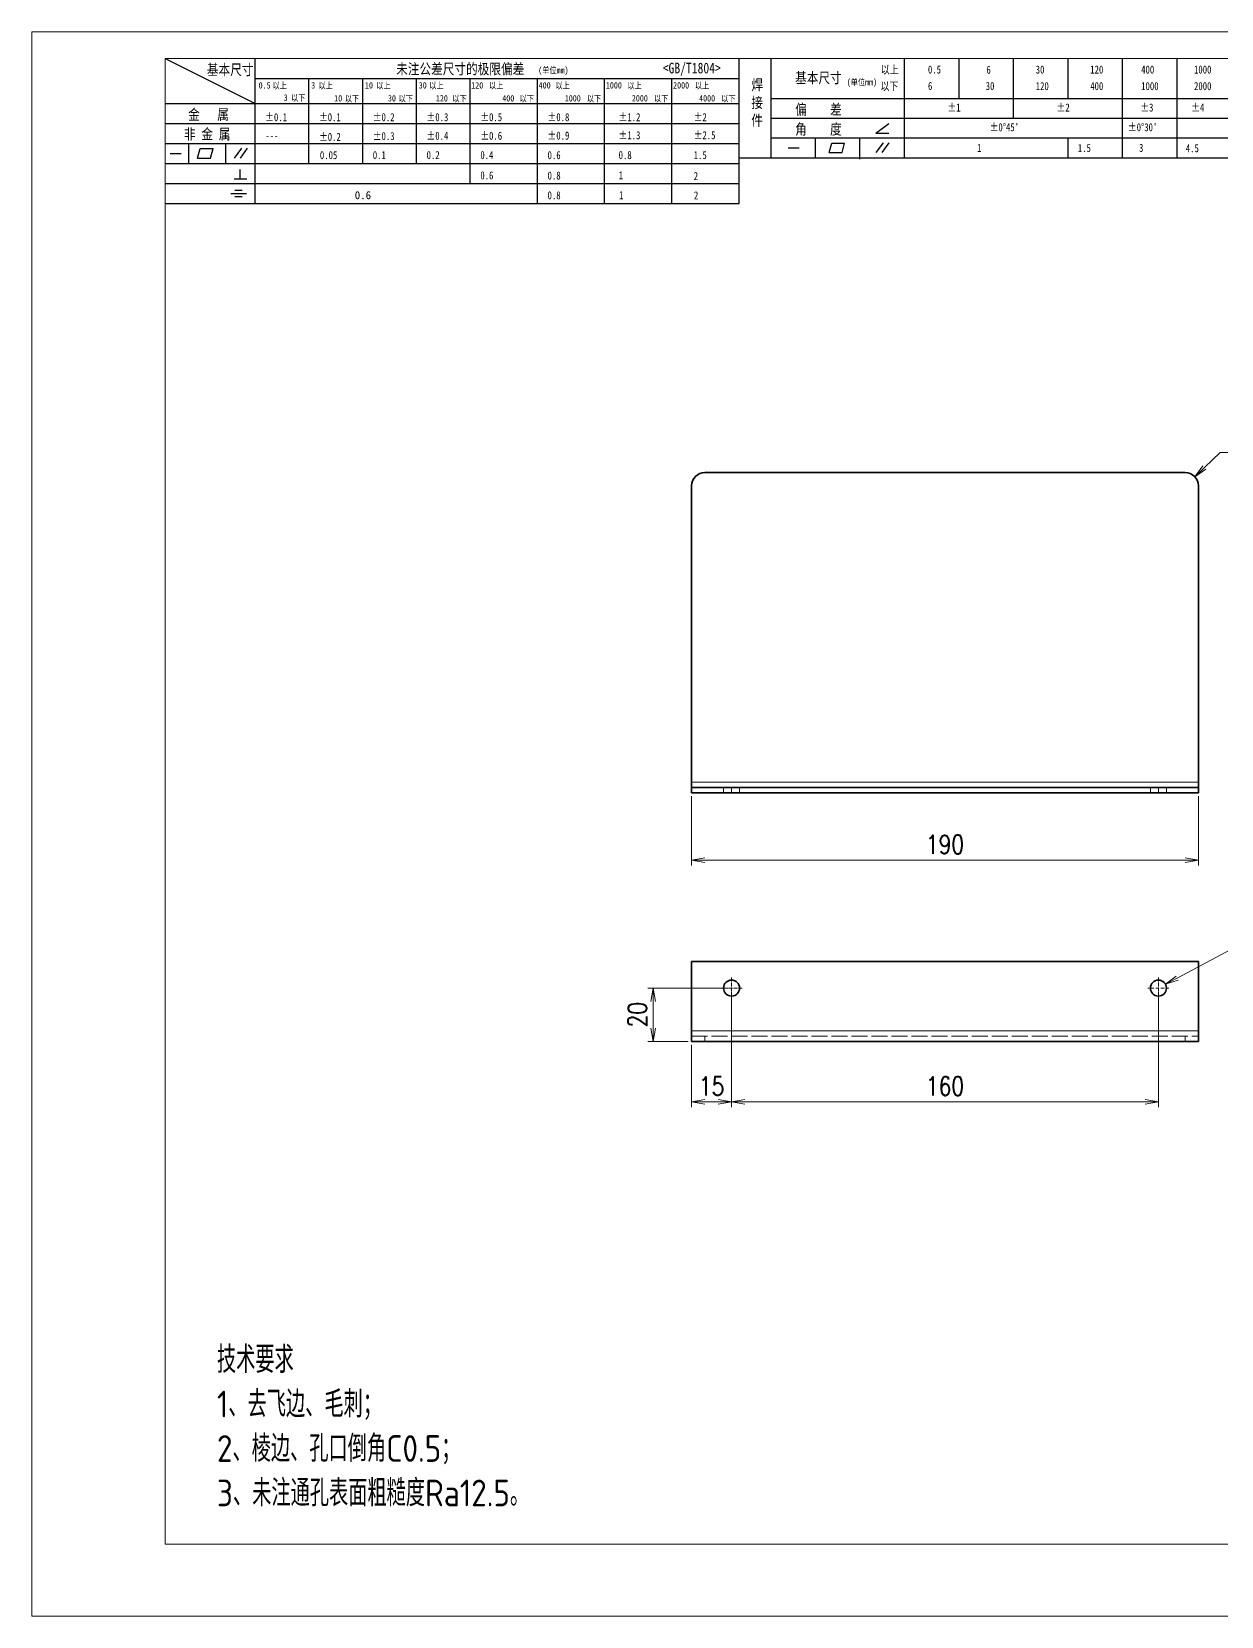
# Model space of a CAD drawing. Header units: millimetres. Extents: x 1333 to 44424, y -42879 to -1037.
# Drawn here: x 43584 to 44030, y -2148 to -1554 of the extents above; entities that cross this region are included whole.
import ezdxf

# ---------------------------------------------------------------- set-up
doc = ezdxf.new("R2010")
doc.units = ezdxf.units.MM
doc.header["$LTSCALE"] = 0.5
for name, pattern in [('AM_ISO02W050x2', [3.75, 3, -0.75]), ('AM_ISO08W050x2', [9, 6, -0.75, 1.5, -0.75]), ('DASHDOT', [18.5, 12, -3, 0.5, -3]), ('DASHED', [15, 12, -3])]:
    doc.linetypes.add(name, pattern=pattern)
for name, color, linetype, lineweight in [('中心线', 2, 'AM_ISO08W050x2', 18), ('图框', 7, 'Continuous', 18), ('标注线', 3, 'Continuous', 18), ('粗实线', 7, 'Continuous', 35), ('虚线', 1, 'AM_ISO02W050x2', 18)]:
    doc.layers.add(name, color=color, linetype=linetype, lineweight=lineweight)
doc.layers.add('图\\M+19E79\\M+195B6\\M+18E9A', color=7, linetype='Continuous')
doc.layers.add('打印-禁用', color=7, linetype='Continuous', lineweight=15, plot=False)
doc.styles.add('DIM', font='romans.shx', dxfattribs={"width": 0.8, "bigfont": 'bigfont.shx'})
doc.styles.add('国标', font='simfang.ttf', dxfattribs={"width": 0.8})
doc.styles.add('机械长仿宋', font='gbenor.shx', dxfattribs={"height": 1, "bigfont": 'gbcbig.shx'})
doc.dimstyles.new('DEH 1-2$0', dxfattribs={"dimscale": 2, "dimtxt": 3.5, "dimasz": 2.5, "dimexe": 1, "dimexo": 0.625, "dimgap": 1.2, "dimtad": 1, "dimdsep": 46, "dimtxsty": 'DIM', "dimblk": 'OPEN', "dimcen": 0, "dimclrd": 8, "dimclre": 8, "dimclrt": 2, "dimazin": 2, "dimtfac": 0.5, "dimtmove": 0, "dimatfit": 3, "dimldrblk": 'OPEN', "dimfxl": 0, "dimtolj": 2, "dimlwd": 13, "dimlwe": 13, "dimarcsym": 0})
doc.dimstyles.new('DEH 1-2$3', dxfattribs={"dimscale": 2, "dimtxt": 3.5, "dimasz": 2.5, "dimexe": 1, "dimexo": 0.625, "dimgap": 1.2, "dimtad": 1, "dimtoh": 1, "dimdsep": 46, "dimtxsty": 'DIM', "dimblk": 'OPEN', "dimcen": 0, "dimclrd": 8, "dimclre": 8, "dimclrt": 2, "dimazin": 2, "dimtfac": 0.5, "dimtofl": 0, "dimtmove": 0, "dimatfit": 3, "dimldrblk": 'OPEN', "dimfxl": 0, "dimtolj": 2, "dimlwd": 18, "dimlwe": 18, "dimarcsym": 0})
doc.dimstyles.new('DEH 1-2$4', dxfattribs={"dimscale": 2, "dimtxt": 3.5, "dimasz": 2.5, "dimexe": 1, "dimexo": 0.625, "dimgap": 1.2, "dimtad": 1, "dimtoh": 1, "dimdsep": 46, "dimtxsty": 'DIM', "dimblk": 'OPEN', "dimcen": 0, "dimclrd": 8, "dimclre": 8, "dimclrt": 2, "dimazin": 2, "dimtfac": 0.5, "dimtofl": 0, "dimtmove": 0, "dimatfit": 3, "dimldrblk": 'OPEN', "dimfxl": 0, "dimtolj": 2, "dimlwd": 18, "dimlwe": 18, "dimarcsym": 0})

# ---------------------------------------------------------------- blocks, each defined once
blk = doc.blocks.new('GZDEH零件A3图框V01版')
at = {"layer": '图\\M+19E79\\M+195B6\\M+18E9A', "color": 9}
for p, q in [((2882.49, -1554.46), (2899.37, -1562.92)), ((2899.37, -1581.67), (2899.37, -1554.46)), ((2990.09, -1581.67), (2990.09, -1554.46)), ((2996.09, -1573.08), (2996.09, -1554.46)), ((3021.09, -1561.98), (3021.09, -1554.46)), ((3031.31, -1561.98), (3031.31, -1554.46)), ((3041.53, -1561.98), (3041.53, -1554.46)), ((3051.75, -1561.98), (3051.75, -1554.46)), ((3061.98, -1561.98), (3061.98, -1554.46)), ((3072.2, -1561.98), (3072.2, -1554.46)), ((2899.37, -1558.24), (2990.09, -1558.24)), ((2909.45, -1574.17), (2909.45, -1558.24)), ((2919.53, -1574.17), (2919.53, -1558.24)), ((2929.61, -1574.17), (2929.61, -1558.24)), ((2939.69, -1577.92), (2939.69, -1558.24)), ((2952.29, -1581.67), (2952.29, -1558.24)), ((2964.89, -1581.67), (2964.89, -1558.24)), ((2977.49, -1581.67), (2977.49, -1558.24)), ((2996.09, -1561.98), (3113.09, -1561.98)), ((3021.09, -1573.08), (3021.09, -1561.98)), ((3041.53, -1565.68), (3041.53, -1561.98)), ((3061.98, -1573.08), (3061.98, -1561.98)), ((3072.2, -1573.08), (3072.2, -1561.98)), ((2882.49, -1562.92), (2990.09, -1562.92)), ((2882.49, -1566.67), (2990.09, -1566.67)), ((2996.09, -1565.68), (3113.09, -1565.68)), ((3015.75, -1568.51), (3018.15, -1566.66)), ((2882.49, -1570.42), (2990.09, -1570.42)), ((2886.92, -1574.12), (2886.92, -1570.42)), ((2893.91, -1574.12), (2893.91, -1570.42)), ((2996.09, -1569.38), (3113.09, -1569.38)), ((3004.42, -1573.08), (3004.42, -1569.38)), ((3006.97, -1572.12), (3007.45, -1570.33)), ((3007.45, -1570.33), (3009.86, -1570.33)), ((3009.39, -1572.12), (3009.86, -1570.33)), ((3012.75, -1573.08), (3012.75, -1569.38)), ((3015.75, -1568.51), (3018.15, -1568.51)), ((3015.81, -1572.12), (3017.15, -1570.26)), ((3016.89, -1572.12), (3018.23, -1570.26)), ((3051.75, -1573.08), (3051.75, -1569.38)), ((2883.43, -1572.27), (2885.49, -1572.27)), ((2888.59, -1573.16), (2889.07, -1571.37)), ((2888.59, -1573.16), (2891, -1573.16)), ((2889.07, -1571.37), (2891.48, -1571.37)), ((2891, -1573.16), (2891.48, -1571.37)), ((2895.52, -1573.16), (2896.85, -1571.3)), ((2896.6, -1573.16), (2897.94, -1571.3)), ((2990.09, -1573.08), (3113.09, -1573.08)), ((2999.26, -1571.23), (3001.32, -1571.23)), ((3006.97, -1572.12), (3009.39, -1572.12)), ((3012.75, -1573.33), (3012.75, -1573.08)), ((2882.49, -1574.17), (2990.09, -1574.17)), ((2895.42, -1577.05), (2897.81, -1577.05)), ((2896.58, -1577.05), (2896.58, -1575.28)), ((2882.49, -1577.92), (2990.09, -1577.92)), ((2894.79, -1579.77), (2897.77, -1579.77)), ((2895.57, -1579.17), (2896.92, -1579.17)), ((2882.49, -1581.67), (2990.09, -1581.67)), ((2895.57, -1580.37), (2896.93, -1580.37))]:
    blk.add_line(p, q, dxfattribs=at)
at = {"layer": '图框', "linetype": 'Continuous'}
for p, q in [((2882.49, -1554.46), (2882.49, -1832.96)), ((3272.49, -1554.46), (2882.49, -1554.46)), ((2882.49, -1832.96), (3272.49, -1832.96))]:
    blk.add_line(p, q, dxfattribs=at)
at = {"layer": '打印-禁用', "linetype": 'Continuous'}
for p, q in [((2857.49, -1549.46), (2857.49, -1846.46)), ((3277.49, -1549.46), (2857.49, -1549.46)), ((2857.49, -1846.46), (3277.49, -1846.46))]:
    blk.add_line(p, q, dxfattribs=at)
at = {"layer": '图\\M+19E79\\M+195B6\\M+18E9A', "color": 9, "style": '国标', "width": 0.8}
for s, height, p in [('基本尺寸', 2, (2890.33, -1557.58)), ('未注公差尺寸的极限偏差', 2, (2925.81, -1557.44)), ('<GB/T1804>', 2, (2975.78, -1557.27)), ('以上', 1.5, (3016.64, -1557.33)), ('0.5', 1.5, (3025.49, -1557.3)), ('6', 1.5, (3036.45, -1557.34)), ('30', 1.5, (3045.69, -1557.31)), ('120', 1.5, (3055.91, -1557.31)), ('400', 1.5, (3065.46, -1557.31)), ('1000', 1.5, (3075.36, -1557.31)), ('30', 1.2, (2930.04, -1560.11)), ('基本尺寸', 2, (3000.6, -1559.1)), ('以下', 1.5, (3016.58, -1560.43)), ('6', 1.5, (3025.49, -1560.38)), ('30', 1.5, (3036.31, -1560.39)), ('120', 1.5, (3045.69, -1560.41)), ('400', 1.5, (3055.91, -1560.41)), ('1000', 1.5, (3065.46, -1560.41)), ('2000', 1.5, (3075.36, -1560.41)), ('金   属', 2, (2886.82, -1565.98)), ('±0.1', 1.5, (2901.27, -1566.23)), ('±0.1', 1.5, (2911.35, -1566.23)), ('±0.2', 1.5, (2921.43, -1566.23)), ('±0.3', 1.5, (2931.51, -1566.23)), ('±0.5', 1.5, (2941.59, -1566.23)), ('±0.8', 1.5, (2954.19, -1566.23)), ('±1.2', 1.5, (2967.51, -1566.23)), ('±2', 1.5, (2981.58, -1566.23)), ('偏    差', 2, (3000.6, -1565.04)), ('±1', 1.5, (3029.16, -1564.42)), ('±2', 1.5, (3049.61, -1564.42)), ('±3', 1.5, (3065.3, -1564.42)), ('±4', 1.5, (3074.85, -1564.42)), ('非 金 属', 2, (2886.02, -1569.65)), ('±0.3', 1.5, (2921.43, -1569.77)), ('±0.4', 1.5, (2931.51, -1569.71)), ('±0.6', 1.5, (2941.59, -1569.71)), ('±0.9', 1.5, (2954.19, -1569.68)), ('±1.3', 1.5, (2967.51, -1569.62)), ('±2.5', 1.5, (2981.58, -1569.61)), ('角    度', 2, (3000.6, -1568.74)), ("±0%%D45'", 1.5, (3037.06, -1568.12)), ("±0%%D30'", 1.5, (3062.98, -1568.12)), ('---', 1.5, (2901.27, -1569.65)), ('±0.2', 1.5, (2911.35, -1569.92)), ('1', 1.5, (3034.69, -1571.98)), ('1.5', 1.5, (3053.59, -1572.01)), ('3', 1.5, (3065.05, -1571.98)), ('4.5', 1.5, (3073.82, -1572.05)), ('0.1', 1.5, (2921.43, -1573.34)), ('0.2', 1.5, (2931.51, -1573.33)), ('0.4', 1.5, (2941.59, -1573.33)), ('0.6', 1.5, (2954.19, -1573.35)), ('0.8', 1.5, (2967.51, -1573.33)), ('1.5', 1.5, (2981.58, -1573.34)), ('0.6', 1.5, (2941.59, -1577.14)), ('0.8', 1.5, (2954.19, -1577.17)), ('1', 1.5, (2967.51, -1577.12)), ('2', 1.5, (2981.58, -1577.26)), ('0.8', 1.5, (2954.19, -1580.87)), ('1', 1.5, (2967.59, -1580.86)), ('2', 1.5, (2981.62, -1580.89))]:
    blk.add_text(s, height=height, dxfattribs=at).set_placement(p)
at = {"layer": '图\\M+19E79\\M+195B6\\M+18E9A', "color": 9, "lineweight": 15, "style": '国标', "width": 0.8}
for s, p in [('(单位mm)', (2952.44, -1557.27)), ('0.5', (2900.03, -1560.11)), ('以上', (2902.64, -1560.16)), ('3', (2909.88, -1560.11)), ('以上', (2911.25, -1560.16)), ('10', (2919.96, -1560.11)), ('以上', (2922.09, -1560.16)), ('以上', (2932.02, -1560.16)), ('120', (2939.88, -1560.11)), ('以上', (2943.21, -1560.16)), ('400', (2952.52, -1560.11)), ('以上', (2955.68, -1560.16)), ('1000', (2965.12, -1560.11)), ('以上', (2969.16, -1560.16)), ('2000', (2977.72, -1560.11)), ('以上', (2981.8, -1560.16)), ('(单位mm)', (3010.27, -1559.51)), ('3', (2904.73, -1562.41)), ('以下', (2906.1, -1562.46)), ('10', (2914.19, -1562.54)), ('以下', (2916.18, -1562.59)), ('30', (2924.27, -1562.54)), ('以下', (2926.26, -1562.59)), ('120', (2933.26, -1562.54)), ('以下', (2936.34, -1562.59)), ('400', (2945.7, -1562.54)), ('以下', (2948.94, -1562.59)), ('1000', (2957.41, -1562.54)), ('以下', (2961.54, -1562.59)), ('2000', (2969.99, -1562.54)), ('以下', (2974.14, -1562.59)), ('4000', (2982.59, -1562.54)), ('以下', (2986.74, -1562.59))]:
    blk.add_text(s, height=1.2, dxfattribs=at).set_placement(p)
at = {"layer": '图\\M+19E79\\M+195B6\\M+18E9A', "color": 9, "lineweight": 13, "style": '国标'}
blk.add_text('0.6', height=1.5, dxfattribs=at).set_placement((2918.05, -1580.85))
at = {"layer": '图\\M+19E79\\M+195B6\\M+18E9A', "color": 9, "insert": (2992.39, -1558.41), "char_height": 2, "width": 3.1877, "attachment_point": 1, "style": '国标'}
blk.add_mtext('焊\\P接\\P件', dxfattribs=at)
at = {"layer": '图\\M+19E79\\M+195B6\\M+18E9A', "color": 9, "insert": (2911.51, -1573.37), "char_height": 1.5, "attachment_point": 7, "style": '国标'}
blk.add_mtext_dynamic_manual_height_columns('0.05', width=5.1982, gutter_width=12.5, heights=[0], dxfattribs=at)
blk = doc.blocks.new('DEH A3')
at = {"layer": '图框'}
blk.add_blockref('GZDEH零件A3图框V01版', (-2857.49, 1846.46), dxfattribs=at)
blk = doc.blocks.new('_Open')
at = {"color": 0, "linetype": 'ByBlock', "lineweight": -2}
for p, q in [((-1, 0.17), (0, 0)), ((-1, -0.17), (0, 0)), ((0, 0), (-1, 0))]:
    blk.add_line(p, q, dxfattribs=at)
blk = doc.blocks.new('*D68')
at = {"layer": 'Defpoints', "color": 0, "transparency": 16777216}
for p in [(43846.28, -1912.56), (43816.85, -1932.56), (43831.28, -1932.56)]:
    blk.add_point(p, dxfattribs=at)
at = {"layer": '标注线', "color": 8, "lineweight": 13, "transparency": 16777216}
for p, q in [((43845.03, -1912.56), (43814.85, -1912.56)), ((43816.85, -1917.56), (43816.85, -1927.56)), ((43830.03, -1932.56), (43814.85, -1932.56))]:
    blk.add_line(p, q, dxfattribs=at)
at = {"layer": '标注线', "color": 8, "lineweight": 13, "transparency": 16777216, "xscale": 5, "yscale": 5, "zscale": 5}
for p, rotation in [((43816.85, -1912.56), 90), ((43816.85, -1932.56), 270)]:
    blk.add_blockref('_Open', p, dxfattribs=dict(at, rotation=rotation))
at = {"layer": '标注线', "color": 2, "transparency": 16777216, "insert": (43810.95, -1922.56), "char_height": 7, "attachment_point": 5, "rotation": 90, "style": 'DIM'}
blk.add_mtext('\\A2;20', dxfattribs=at)
blk = doc.blocks.new('*D69')
at = {"layer": 'Defpoints', "color": 0, "transparency": 16777216}
for p in [(43846.28, -1912.56), (43831.28, -1932.56), (43831.28, -1955.21)]:
    blk.add_point(p, dxfattribs=at)
at = {"layer": '标注线', "color": 8, "lineweight": 13, "transparency": 16777216}
for p, q in [((43846.28, -1913.81), (43846.28, -1957.21)), ((43831.28, -1933.81), (43831.28, -1957.21)), ((43841.28, -1955.21), (43836.28, -1955.21))]:
    blk.add_line(p, q, dxfattribs=at)
at = {"layer": '标注线', "color": 8, "lineweight": 13, "transparency": 16777216, "xscale": 5, "yscale": 5, "zscale": 5, "rotation": 180}
blk.add_blockref('_Open', (43831.28, -1955.21), dxfattribs=at)
at = {"layer": '标注线', "color": 8, "lineweight": 13, "transparency": 16777216, "xscale": 5, "yscale": 5, "zscale": 5}
blk.add_blockref('_Open', (43846.28, -1955.21), dxfattribs=at)
at = {"layer": '标注线', "color": 2, "transparency": 16777216, "insert": (43838.78, -1949.31), "char_height": 7, "attachment_point": 5, "style": 'DIM'}
blk.add_mtext('\\A2;15', dxfattribs=at)
blk = doc.blocks.new('*D70')
at = {"layer": 'Defpoints', "color": 0, "transparency": 16777216}
for p in [(44006.28, -1912.56), (43846.28, -1913.81), (44006.28, -1955.21)]:
    blk.add_point(p, dxfattribs=at)
at = {"layer": '标注线', "color": 8, "lineweight": 13, "transparency": 16777216}
for p, q in [((43846.28, -1915.06), (43846.28, -1957.21)), ((44006.28, -1913.81), (44006.28, -1957.21)), ((43851.28, -1955.21), (44001.28, -1955.21))]:
    blk.add_line(p, q, dxfattribs=at)
at = {"layer": '标注线', "color": 8, "lineweight": 13, "transparency": 16777216, "xscale": 5, "yscale": 5, "zscale": 5, "rotation": 180}
blk.add_blockref('_Open', (43846.28, -1955.21), dxfattribs=at)
at = {"layer": '标注线', "color": 8, "lineweight": 13, "transparency": 16777216, "xscale": 5, "yscale": 5, "zscale": 5}
blk.add_blockref('_Open', (44006.28, -1955.21), dxfattribs=at)
at = {"layer": '标注线', "color": 2, "transparency": 16777216, "insert": (43926.28, -1949.31), "char_height": 7, "attachment_point": 5, "style": 'DIM'}
blk.add_mtext('\\A2;160', dxfattribs=at)
blk = doc.blocks.new('*D71')
at = {"layer": 'Defpoints', "color": 0, "transparency": 16777216}
for p in [(43831.28, -1839.32), (44021.28, -1839.32), (43831.28, -1864.62)]:
    blk.add_point(p, dxfattribs=at)
at = {"layer": '标注线', "color": 8, "lineweight": 13, "transparency": 16777216}
for p, q in [((43831.28, -1840.57), (43831.28, -1866.62)), ((44021.28, -1840.57), (44021.28, -1866.62)), ((44016.28, -1864.62), (43836.28, -1864.62))]:
    blk.add_line(p, q, dxfattribs=at)
at = {"layer": '标注线', "color": 8, "lineweight": 13, "transparency": 16777216, "xscale": 5, "yscale": 5, "zscale": 5, "rotation": 180}
blk.add_blockref('_Open', (43831.28, -1864.62), dxfattribs=at)
at = {"layer": '标注线', "color": 8, "lineweight": 13, "transparency": 16777216, "xscale": 5, "yscale": 5, "zscale": 5}
blk.add_blockref('_Open', (44021.28, -1864.62), dxfattribs=at)
at = {"layer": '标注线', "color": 2, "transparency": 16777216, "insert": (43926.28, -1858.72), "char_height": 7, "attachment_point": 5, "style": 'DIM'}
blk.add_mtext('\\A2;190', dxfattribs=at)
blk = doc.blocks.new('*D72')
at = {"layer": 'Defpoints', "color": 0, "transparency": 16777216}
for p in [(44019.9, -1720.87), (44016.28, -1724.32)]:
    blk.add_point(p, dxfattribs=at)
at = {"layer": '标注线', "color": 8, "lineweight": 18, "transparency": 16777216}
for p, q in [((44029.42, -1711.79), (44023.52, -1717.42)), ((44053.42, -1711.79), (44029.42, -1711.79))]:
    blk.add_line(p, q, dxfattribs=at)
at = {"layer": '标注线', "color": 8, "lineweight": 18, "transparency": 16777216, "xscale": 5, "yscale": 5, "zscale": 5, "rotation": 223.6361325888962}
blk.add_blockref('_Open', (44019.9, -1720.87), dxfattribs=at)
at = {"layer": '标注线', "color": 2, "transparency": 16777216, "insert": (44042.62, -1705.89), "char_height": 7, "attachment_point": 5, "style": 'DIM'}
blk.add_mtext('\\A2;2-R5', dxfattribs=at)
blk = doc.blocks.new('*D76')
at = {"layer": 'Defpoints', "color": 0, "transparency": 16777216}
for p in [(44008.93, -1911.15), (44003.63, -1913.97)]:
    blk.add_point(p, dxfattribs=at)
at = {"layer": '标注线', "color": 8, "lineweight": 18, "transparency": 16777216}
for p, q in [((44036.98, -1896.25), (44013.35, -1908.81)), ((44060.45, -1896.25), (44036.98, -1896.25))]:
    blk.add_line(p, q, dxfattribs=at)
at = {"layer": '标注线', "color": 8, "lineweight": 18, "transparency": 16777216, "xscale": 5, "yscale": 5, "zscale": 5, "rotation": 207.9857543967242}
blk.add_blockref('_Open', (44008.93, -1911.15), dxfattribs=at)
at = {"layer": '标注线', "color": 2, "transparency": 16777216, "insert": (44049.92, -1890.35), "char_height": 7, "attachment_point": 5, "style": 'DIM'}
blk.add_mtext('\\A2;2-%%c6', dxfattribs=at)

msp = doc.modelspace()

# ---------------------------------------------------------------- linework, layer by layer
at = {"color": 7, "lineweight": 13}
for p, q in [((43831.281, -1835.322), (44021.281, -1835.322)), ((43831.281, -1928.562), (44021.281, -1928.562))]:
    msp.add_line(p, q, dxfattribs=at)
at = {"layer": '中心线', "linetype": 'DASHDOT', "lineweight": 13, "ltscale": 0.060015}
for p, q in [((43846.281, -1837.122), (43846.281, -1839.523)), ((44006.281, -1837.122), (44006.281, -1839.523))]:
    msp.add_line(p, q, dxfattribs=at)
at = {"layer": '中心线', "linetype": 'DASHDOT', "lineweight": 13, "ltscale": 0.195}
for p, q in [((43850.181, -1912.562), (43842.381, -1912.562)), ((43846.281, -1908.662), (43846.281, -1916.462)), ((44010.181, -1912.562), (44002.381, -1912.562)), ((44006.281, -1908.662), (44006.281, -1916.462))]:
    msp.add_line(p, q, dxfattribs=at)
at = {"layer": '粗实线', "lineweight": 35}
for p, q in [((43836.281, -1719.322), (44016.281, -1719.322)), ((43831.281, -1835.322), (43831.281, -1724.322)), ((44021.281, -1835.322), (44021.281, -1724.322)), ((43831.281, -1837.322), (44021.281, -1837.322)), ((43831.281, -1839.322), (44021.281, -1839.322)), ((43831.281, -1902.562), (44021.281, -1902.562)), ((43831.281, -1902.562), (43831.281, -1928.562)), ((44021.281, -1902.562), (44021.281, -1928.562)), ((43831.281, -1932.562), (44021.281, -1932.562))]:
    msp.add_line(p, q, dxfattribs=at)
at = {"layer": '粗实线', "lineweight": 35, "ltscale": 0.05}
for p, q in [((43831.281, -1837.322), (43831.281, -1835.322)), ((44021.281, -1837.322), (44021.281, -1835.322)), ((43831.281, -1837.322), (43831.281, -1839.322)), ((44021.281, -1837.322), (44021.281, -1839.322))]:
    msp.add_line(p, q, dxfattribs=at)
at = {"layer": '粗实线', "lineweight": 35, "ltscale": 0.1}
for p, q in [((43831.281, -1932.562), (43831.281, -1928.562)), ((44021.281, -1932.562), (44021.281, -1928.562))]:
    msp.add_line(p, q, dxfattribs=at)
at = {"layer": '粗实线', "lineweight": 35}
for centre in [(43846.281, -1912.562), (44006.281, -1912.562)]:
    msp.add_circle(centre, 3, dxfattribs=at)
for centre, start, end in [((43836.281, -1724.322), 90, 180), ((44016.281, -1724.322), 0, 90)]:
    msp.add_arc(centre, 5, start, end, dxfattribs=at)
at = {"layer": '虚线', "linetype": 'DASHED', "lineweight": 13}
for p, q in [((43831.281, -1835.322), (44021.281, -1835.322)), ((43831.281, -1928.562), (44021.281, -1928.562)), ((43831.281, -1930.562), (44021.281, -1930.562))]:
    msp.add_line(p, q, dxfattribs=at)
at = {"layer": '虚线', "linetype": 'DASHED', "lineweight": 13, "ltscale": 0.05}
for p, q in [((43843.281, -1837.322), (43843.281, -1839.322)), ((43849.281, -1837.322), (43849.281, -1839.322)), ((44003.281, -1837.322), (44003.281, -1839.322)), ((44009.281, -1837.322), (44009.281, -1839.322)), ((43836.281, -1932.562), (43836.281, -1930.562)), ((44016.281, -1932.562), (44016.281, -1930.562))]:
    msp.add_line(p, q, dxfattribs=at)

# ---------------------------------------------------------------- block references
at = {"layer": '图框', "xscale": 2, "yscale": 2, "zscale": 2}
msp.add_blockref('DEH A3', (43583.892, -2148.061), dxfattribs=at)

# ---------------------------------------------------------------- texts
at = {"layer": '标注线', "color": 2, "insert": (43653.35, -2106.828), "char_height": 10, "width": 229.64922, "attachment_point": 7, "style": '机械长仿宋'}
msp.add_mtext('\\A2;技术要求\\P1、去飞边、毛刺；\\P2、棱边、孔口倒角C0.5；\\P3、未注通孔表面粗糙度Ra12.5。', dxfattribs=at)

# ---------------------------------------------------------------- dimensions: what is measured, and where the dimension line sits
at = {"layer": '标注线'}
dim = msp.add_radius_dim(center=(44016.281, -1724.322), mpoint=(44019.899, -1720.872), text='2-<>', dimstyle='DEH 1-2$4', dxfattribs=at)
dim.commit()
dim.dimension.update_dxf_attribs({"geometry": '*D72', "text_midpoint": (44042.624, -1711.79), "dimtype": 164})
for base, p1, p2, picture, middle in [((43831.281, -1864.62), (44021.281, -1839.322), (43831.281, -1839.322), '*D71', (43926.281, -1858.72)), ((43831.281, -1955.212), (43846.281, -1912.562), (43831.281, -1932.562), '*D69', (43838.781, -1949.312)), ((44006.281, -1955.212), (43846.281, -1913.812), (44006.281, -1912.562), '*D70', (43926.281, -1949.312))]:
    dim = msp.add_linear_dim(base=base, p1=p1, p2=p2, dimstyle='DEH 1-2$0', dxfattribs=at)
    dim.commit()
    dim.dimension.update_dxf_attribs({"geometry": picture, "text_midpoint": middle})
dim = msp.add_diameter_dim_2p(p1=(44003.631, -1913.97), p2=(44008.93, -1911.154), dimstyle='DEH 1-2$3', override={"dimpost": '2-%%c<>'}, dxfattribs=at)
dim.commit()
dim.dimension.update_dxf_attribs({"geometry": '*D76', "text_midpoint": (44049.917, -1896.247), "dimtype": 163})
dim = msp.add_linear_dim(base=(43816.85, -1932.562), p1=(43846.281, -1912.562), p2=(43831.281, -1932.562), angle=90, dimstyle='DEH 1-2$0', dxfattribs=at)
dim.commit()
dim.dimension.update_dxf_attribs({"geometry": '*D68', "text_midpoint": (43810.95, -1922.562)})

doc.saveas('drawing.dxf')
